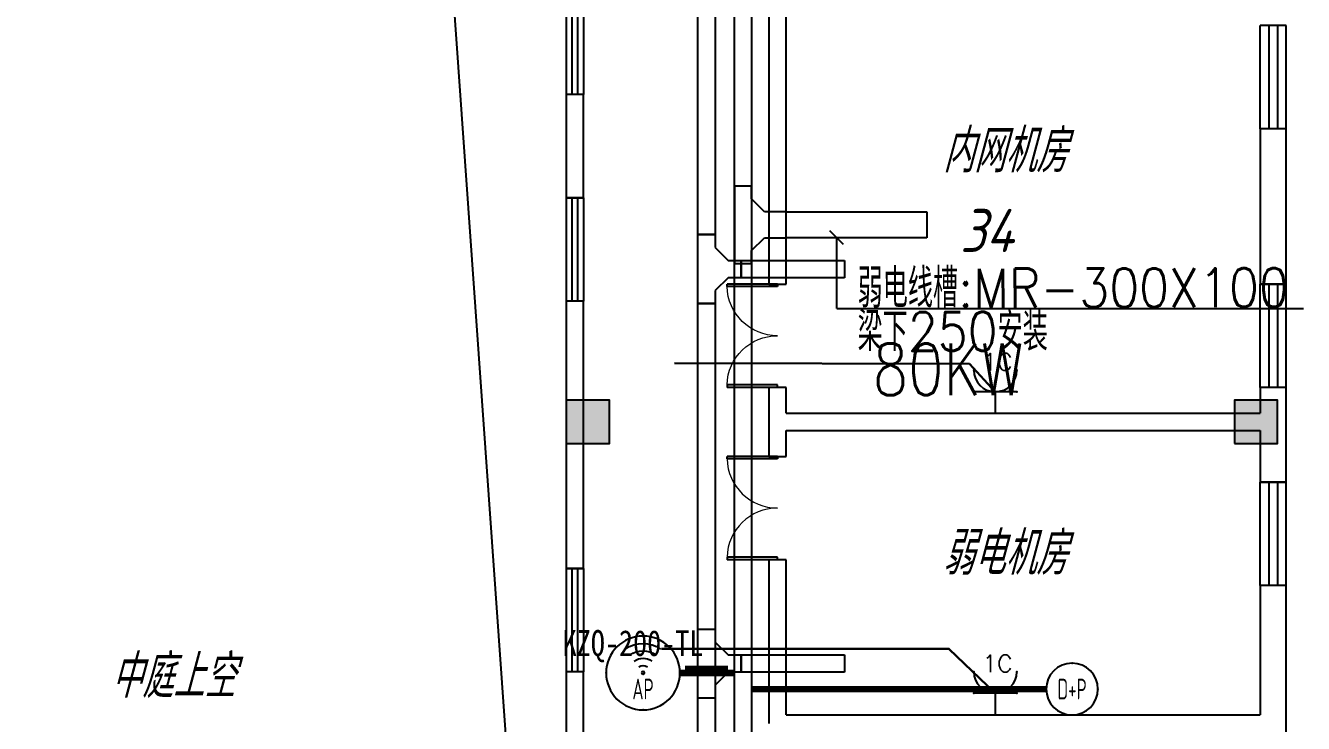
# Model space of a CAD drawing. Extents: x 1398449 to 2142961, y 256969 to 1032940.
# Drawn here: x 1643569 to 1658392, y 712369 to 720469 of the extents above; entities that cross this region are included whole.
import ezdxf
from ezdxf.enums import TextEntityAlignment as Align

# ---------------------------------------------------------------- set-up
doc = ezdxf.new("R2010")
doc.units = 0
doc.header["$LTSCALE"] = 1500
doc.header["$PDSIZE"] = 50
for name, color, linetype in [('1-建筑底图', 8, 'Continuous'), ('CABLETRAY_PDS', 6, 'Continuous'), ('EQUIP-通讯', 3, 'Continuous'), ('UPS电源插座', 1, 'Continuous'), ('WIRE-综合布线', 5, 'Continuous'), ('内网桥架', 1, 'Continuous'), ('抗震支吊架', 2, 'Continuous'), ('电-标注', 1, 'Continuous')]:
    doc.layers.add(name, color=color, linetype=linetype)
doc.layers.add('D-计算', color=232, linetype='Continuous', plot=False)
doc.layers.add('UPS线路', color=5, linetype='Continuous', lineweight=30)
doc.styles.add('_TEL_ATTDEF', font='GBENOR', dxfattribs={"width": 0.8, "height": 3, "bigfont": 'GBCBIG'})
doc.styles.add('_TEL_DIM', font='SIMPLEX', dxfattribs={"width": 0.8, "height": 3.5, "bigfont": 'HZTXT'})
doc.styles.add('JD', font='simplex.shx', dxfattribs={"width": 0.9, "bigfont": 'gbcbig.shx'})
doc.styles.add('kzcad', font='', dxfattribs={"width": 0.8})
doc.styles.get("Standard").update_dxf_attribs({"font": 'gbeitc.shx', "bigfont": 'gbcbig.shx'})
doc.styles.get('kzcad').set_extended_font_data('SimSun')
doc.linetypes.add('JIEDI', pattern='A,1.25,-0.25,0.25,-0.25,0.625,["/",Standard,S=0.6,R=0,X=0,Y=-0.3],0.625,-0.25,0.25,-0.25', length=4)

# ---------------------------------------------------------------- blocks, each defined once
blk = doc.blocks.new('$DorLib2D$00000002')
for p, q in [((-0.5, 0), (-0.5, 0.4875)), ((-0.475, 0.4875), (-0.5, 0.4875)), ((-0.475, 0), (-0.475, 0.4875)), ((0.475, 0), (0.475, 0.4875)), ((0.475, 0.4875), (0.5, 0.4875)), ((0.5, 0), (0.5, 0.4875)), ((-0.5, 0), (-0.475, 0)), ((0.5, 0), (0.475, 0))]:
    blk.add_line(p, q)
at = {"lineweight": 13}
for centre, start, end in [((-0.4875, 0), 0, 88.53072), ((0.4875, 0), 91.46928, 180)]:
    blk.add_arc(centre, 0.4875, start, end, dxfattribs=at)
blk = doc.blocks.new('$TCHSYS$WIN2D')
for p, q in [((-0.5, 0.5), (0.5, 0.5)), ((-0.5, 0.5), (-0.5, -0.5)), ((0.5, 0.5), (0.5, -0.5)), ((0.5, 0.167), (-0.5, 0.167)), ((0.5, -0.167), (-0.5, -0.167)), ((-0.5, -0.5), (0.5, -0.5))]:
    blk.add_line(p, q)
blk = doc.blocks.new('1-二层建筑底图')
at = {"layer": '1-建筑底图'}
h = blk.add_hatch(color=256, dxfattribs=at)
h.dxf.hatch_style = 1
h.paths.add_polyline_path([(1649840.9, 715619.3), (1650340.9, 715619.3), (1650340.9, 716119.3), (1649840.9, 716119.3)])
h = blk.add_hatch(color=256, dxfattribs=at)
h.dxf.hatch_style = 1
h.paths.add_polyline_path([(1657590.9, 715619.3), (1658090.9, 715619.3), (1658090.9, 716119.3), (1657590.9, 716119.3)])
for p, q in [((1652191, 722369.3), (1652191, 717469.3)), ((1652391, 717469.3), (1652391, 722269.3)), ((1650041, 719669.3), (1649841, 719669.3)), ((1649841, 719669.3), (1649841, 718469.3)), ((1650041, 718469.3), (1650041, 719669.3)), ((1657891, 719268.9), (1657891, 717469.3)), ((1658191, 719268.9), (1657891, 719268.9)), ((1658191, 717469.3), (1658191, 719268.9)), ((1649841, 718469.3), (1650041, 718469.3)), ((1652191, 717469.3), (1652391, 717469.3)), ((1657891, 717469.3), (1658191, 717469.3)), ((1650041, 717269.3), (1649841, 717269.3)), ((1649841, 717269.3), (1649841, 714169.3)), ((1650041, 714169.3), (1650041, 717269.3)), ((1652391, 716269.3), (1652191, 716269.3)), ((1652191, 716269.3), (1652191, 715869.3)), ((1652391, 715969.3), (1652391, 716269.3)), ((1658191, 716269.3), (1657891, 716269.3)), ((1657891, 716269.3), (1657891, 715969.3)), ((1658191, 715869.3), (1658191, 716269.3)), ((1652391, 715969.3), (1657891, 715969.3)), ((1652191, 715869.3), (1652191, 715469.3)), ((1658191, 715169.3), (1658191, 715869.3)), ((1652391, 715769.3), (1657891, 715769.3)), ((1652391, 715469.3), (1652391, 715769.3)), ((1657891, 715769.3), (1657891, 715169.3)), ((1652191, 715469.3), (1652391, 715469.3)), ((1657891, 715169.3), (1658191, 715169.3)), ((1649841, 714169.3), (1650041, 714169.3)), ((1652391, 714269.3), (1652191, 714269.3)), ((1652191, 714269.3), (1652191, 712369.3)), ((1652391, 712469.3), (1652391, 714269.3)), ((1658191, 713969.3), (1657891, 713969.3)), ((1657891, 713969.3), (1657891, 712469.3)), ((1658191, 712369.3), (1658191, 713969.3)), ((1650041, 712969.3), (1649841, 712969.3)), ((1649841, 712969.3), (1649841, 711769.3)), ((1650041, 711769.3), (1650041, 712969.3)), ((1652391, 712469.3), (1657891, 712469.3)), ((1658191, 710569.3), (1658191, 712369.3))]:
    blk.add_line(p, q, dxfattribs=at)
blk.add_lwpolyline([(1649841, 702369.3), (1648514.9, 721080), (1643041, 722269.3)], dxfattribs=at)
for points in [[(1649840.9, 715619.3), (1650340.9, 715619.3), (1650340.9, 716119.3), (1649840.9, 716119.3)], [(1657590.9, 715619.3), (1658090.9, 715619.3), (1658090.9, 716119.3), (1657590.9, 716119.3)]]:
    blk.add_lwpolyline(points, close=True, dxfattribs=at)
for name, p, xscale, yscale, zscale, rotation in [('$TCHSYS$WIN2D', (1649941, 720269.3), 1200, 200.0000000006985, -1200, 270), ('$TCHSYS$WIN2D', (1658041, 719868.9), -1200, 300, -1200, 270), ('$TCHSYS$WIN2D', (1649941, 717869.3), 1200, 200.0000000006985, -1200, 270), ('$DorLib2D$00000002', (1652291, 716869.3), -1200, 1200, 199.9999999178108, 90.00000001848898), ('$TCHSYS$WIN2D', (1658041, 716869.3), -1200, 300, -1200, 270), ('$DorLib2D$00000002', (1652291, 714869.3), 1200.000000000003, 1200.000000000003, 199.9999999178108, 90.0000000184876), ('$TCHSYS$WIN2D', (1658041, 714569.3), -1200, 300, -1200, 270), ('$TCHSYS$WIN2D', (1649941, 713569.3), 1200, 200.0000000006985, -1200, 270)]:
    blk.add_blockref(name, p, dxfattribs=dict(at, xscale=xscale, yscale=yscale, zscale=zscale, rotation=rotation))
for s, p in [('内网机房', (1654205.5, 718764.7)), ('34', (1654408.3, 717840.3)), ('弱电机房', (1654205.5, 714094.8)), ('中庭上空', (1644555.7, 712667.3))]:
    blk.add_text(s, height=500, dxfattribs=at).set_placement(p)
blk = doc.blocks.new('$equip_U$00000091(win7-PC-hzk)')
for radius in [0.714, 0.0272]:
    blk.add_circle((0, 0), radius)
for radius in [0.571, 0.428, 0.285, 0.143]:
    blk.add_arc((0, 0), radius, 53.7049, 126.2951)
for p in [(0, 0.714), (-0.714, 0), (0.714, 0), (0, -0.714)]:
    blk.add_point(p)
at = {"color": 7, "style": '_TEL_DIM', "flags": 1}
for tag in ['A', 'REMARK']:
    blk.add_attdef(tag, text='', height=0.00002, dxfattribs=at).set_placement((0, 0), align=Align.MIDDLE_CENTER)
at = {"color": 7, "style": '_TEL_DIM', "width": 0.7}
blk.add_attdef('$TEXT$', text='', height=0.4, dxfattribs=at).set_placement((0, -0.31), align=Align.MIDDLE_CENTER)
blk = doc.blocks.new('$equip_U$00000080(win7-PC-hzk)')
blk.add_circle((0, 0.5), 0.5)
for p in [(0, 0.999), (-0.5, 0.5), (0.5, 0.5)]:
    blk.add_point(p)
at = {"color": 7, "style": '_TEL_DIM', "width": 0.7}
blk.add_attdef('$TEXT$', text='', height=0.4, dxfattribs=at).set_placement((0, 0.5), align=Align.MIDDLE_CENTER)
at = {"color": 7, "style": '_TEL_DIM', "flags": 1}
for tag in ['A', 'REMARK']:
    blk.add_attdef(tag, text='', height=0.00002, dxfattribs=at).set_placement((0, 0), align=Align.MIDDLE_CENTER)
blk = doc.blocks.new('$equip$00002166')
for p, q in [((0.5, 0.5), (-0.5, 0.5)), ((0, 0.5), (0, 0))]:
    blk.add_line(p, q)
blk.add_arc((0, 1), 0.5, 180, 0)
for p in [(-0.5, 1), (0.5, 1), (-0.5, 0.5), (0.5, 0.5), (0, 0)]:
    blk.add_point(p)
at = {"color": 7, "style": '_TEL_DIM'}
blk.add_attdef('$TEXT$', text='', height=0.4, dxfattribs=at).set_placement((0.049, 1.191), align=Align.MIDDLE_CENTER)
at = {"color": 7, "style": '_TEL_DIM', "flags": 1}
blk.add_attdef('A', text='', height=0.00002, dxfattribs=at).set_placement((0, 0), align=Align.MIDDLE_CENTER)

msp = doc.modelspace()

# ---------------------------------------------------------------- linework, layer by layer
at = {"layer": 'CABLETRAY_PDS'}
for p, q in [((1651791, 700658), (1651791, 722892.6)), ((1651991, 722892.6), (1651991, 700502.8)), ((1651791, 718606.3), (1651791, 717706.3)), ((1651991, 718606.3), (1651791, 718606.3)), ((1651991, 718456.3), (1651991, 718606.3)), ((1652141, 718306.3), (1651991, 718456.3)), ((1652391, 718306.3), (1652141, 718306.3)), ((1652391, 718006.3), (1652391, 718306.3)), ((1652391, 718306.3), (1654021.6, 718306.3)), ((1652391, 718006.3), (1652391, 718306.3)), ((1654021.6, 718306.3), (1654021.6, 718006.3)), ((1651991, 717856.3), (1652141, 718006.3)), ((1652141, 718006.3), (1652391, 718006.3)), ((1654021.6, 718006.3), (1652391, 718006.3)), ((1651991, 717706.3), (1651991, 717856.3)), ((1651791, 717706.3), (1651991, 717706.3))]:
    msp.add_line(p, q, dxfattribs=at)
at = {"layer": 'UPS线路', "lineweight": 30}
for points in [[(1654817.9, 716219.3), (1654516.7, 716542.8), (1651097.4, 716552.1)], [(1654817.9, 712719.3), (1654278.8, 713236.1), (1650945.8, 713236.1)]]:
    msp.add_lwpolyline(points, dxfattribs=at)
at = {"layer": 'WIRE-综合布线', "linetype": 'Continuous', "const_width": 75}
for points in [[(1651791, 712955.4), (1651159.9, 712955.4)], [(1655408.9, 712768.2), (1651990.3, 712768.2)]]:
    msp.add_lwpolyline(points, dxfattribs=at)
at = {"layer": '内网桥架'}
for p, q in [((1651368.2, 718042.5), (1651368.2, 724114.8)), ((1651568.2, 724114.8), (1651568.2, 718042.5)), ((1651368.2, 717242.5), (1651368.2, 718042.5)), ((1651368.2, 718042.5), (1651568.2, 718042.5)), ((1651568.2, 718042.5), (1651368.2, 718042.5)), ((1651568.2, 718042.5), (1651568.2, 717892.5)), ((1651568.2, 717892.5), (1651718.2, 717742.5)), ((1651718.2, 717742.5), (1651868.2, 717742.5)), ((1651868.2, 717542.5), (1651868.2, 717742.5)), ((1651868.2, 717742.5), (1653068.4, 717742.5)), ((1651868.2, 717742.5), (1651868.2, 717542.5)), ((1653068.4, 717742.5), (1653068.4, 717542.5)), ((1651718.2, 717542.5), (1651568.2, 717392.5)), ((1651868.2, 717542.5), (1651718.2, 717542.5)), ((1653068.4, 717542.5), (1651868.2, 717542.5)), ((1651568.2, 717392.5), (1651568.2, 717242.5)), ((1651368.2, 717242.5), (1651568.2, 717242.5)), ((1651368.2, 701866.2), (1651368.2, 717242.5)), ((1651568.2, 717242.5), (1651368.2, 717242.5)), ((1651568.2, 717242.5), (1651568.2, 701866.2)), ((1651368.2, 712664.5), (1651368.2, 713464.5)), ((1651368.2, 713464.5), (1651568.2, 713464.5)), ((1651568.2, 713464.5), (1651568.2, 713314.5)), ((1651568.2, 713314.5), (1651718.2, 713164.5)), ((1651718.2, 713164.5), (1651868.2, 713164.5)), ((1651868.2, 712964.5), (1651868.2, 713164.5)), ((1651868.2, 713164.5), (1653068.4, 713164.5)), ((1651868.2, 713164.5), (1651868.2, 712964.5)), ((1653068.4, 713164.5), (1653068.4, 712964.5)), ((1651718.2, 712964.5), (1651568.2, 712814.5)), ((1651868.2, 712964.5), (1651718.2, 712964.5)), ((1653068.4, 712964.5), (1651868.2, 712964.5)), ((1651568.2, 712814.5), (1651568.2, 712664.5)), ((1651568.2, 712664.5), (1651368.2, 712664.5))]:
    msp.add_line(p, q, dxfattribs=at)
at = {"layer": '抗震支吊架', "color": 5, "const_width": 100}
msp.add_lwpolyline([(1651218.2, 712990.5), (1651718.2, 712990.5)], dxfattribs=at)
at = {"layer": '电-标注'}
for p, q in [((1653056, 717928.2), (1652899.7, 718084.5)), ((1652977.8, 717183.3), (1652977.8, 718006.1))]:
    msp.add_line(p, q, dxfattribs=at)
msp.add_lwpolyline([(1652977.8, 717183.3), (1658392, 717183.3)], dxfattribs=at)

# ---------------------------------------------------------------- block references
at = {"layer": '1-建筑底图', "linetype": 'JIEDI'}
msp.add_blockref('1-二层建筑底图', (0, 0), dxfattribs=at)
at = {"layer": 'EQUIP-通讯', "linetype": 'JIEDI'}
ref = msp.add_blockref('$equip_U$00000091(win7-PC-hzk)', (1650731.7, 712955.4), dxfattribs=dict(at, xscale=-600, yscale=600, zscale=600))
ref.add_attrib('$TEXT$', 'AP', dxfattribs={"layer": '0', "color": 7, "height": 240, "style": '_TEL_ATTDEF', "width": 0.7}).set_placement((1650731.7, 712769.1), align=Align.MIDDLE_CENTER)
ref = msp.add_blockref('$equip_U$00000080(win7-PC-hzk)', (1655708.6, 712468.5), dxfattribs=dict(at, xscale=-600, yscale=600, zscale=600))
ref.add_attrib('$TEXT$', 'D+P', dxfattribs={"layer": '0', "color": 7, "height": 240, "style": '_TEL_ATTDEF', "width": 0.7}).set_placement((1655708.6, 712768.2), align=Align.MIDDLE_CENTER)
at = {"layer": 'UPS电源插座', "xscale": 500, "yscale": 500, "zscale": 500}
for p in [(1654817.9, 715969.3), (1654817.9, 712469.3)]:
    msp.add_blockref('$equip$00002166', p, dxfattribs=at).add_auto_attribs({'$TEXT$': '1C'})

# ---------------------------------------------------------------- texts
at = {"layer": 'D-计算', "style": '_TEL_DIM', "width": 0.8}
msp.add_text('80KW', height=600, dxfattribs=at).set_placement((1653395.7, 716179.8))
at = {"layer": '抗震支吊架', "color": 5, "style": 'kzcad', "width": 0.8}
msp.add_text('KZQ-200-TL', height=300, rotation=359.88539, dxfattribs=at).set_placement((1650615.4, 713152.2), align=Align.CENTER)
at = {"layer": '电-标注', "style": 'JD', "width": 0.9}
for s, p in [('弱电线槽:MR-300X100', (1653220.2, 717194.1)), ('梁下250安装 ', (1653220.2, 716691.9))]:
    msp.add_text(s, height=450, rotation=0.10914, dxfattribs=at).set_placement(p)

doc.saveas('drawing.dxf')
